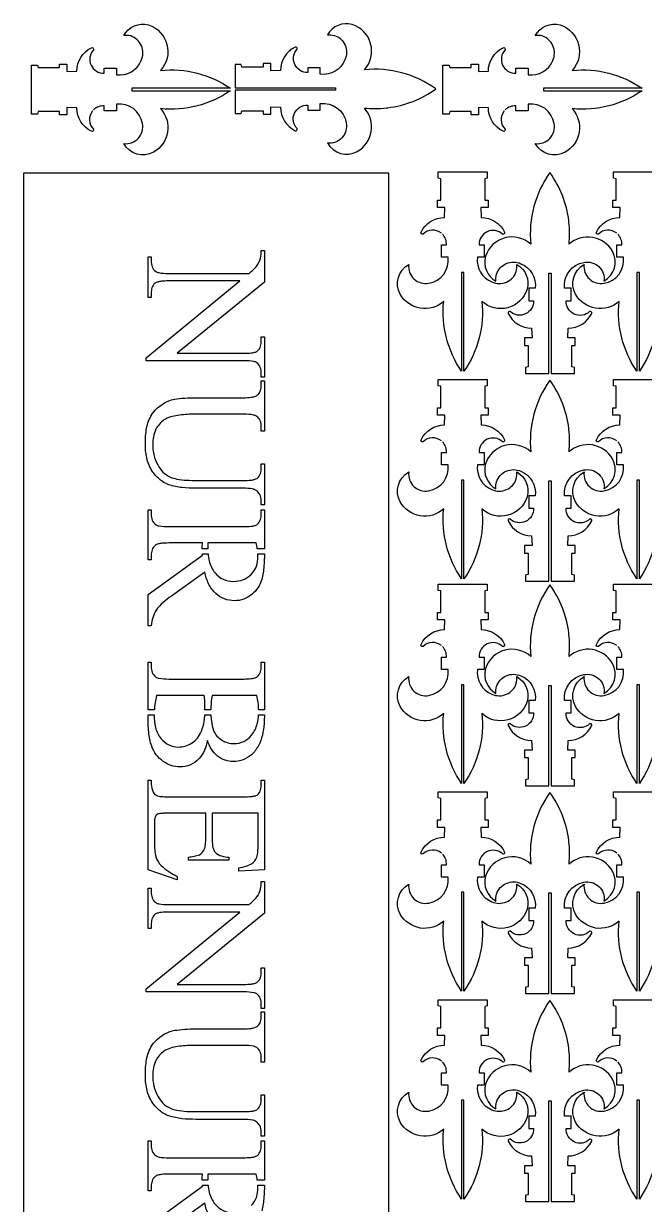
# Model space of a CAD drawing. Header units: millimetres. Extents: x -2342 to -1352, y 819 to 2802.
# Drawn here: x -2342 to -1832, y 1832 to 2802 of the extents above; entities that cross this region are included whole.
import ezdxf

# ---------------------------------------------------------------- set-up
doc = ezdxf.new("R2010")
doc.units = ezdxf.units.MM
doc.layers.add('Image_1', color=70, linetype='Continuous')

msp = doc.modelspace()

# ---------------------------------------------------------------- linework, layer by layer
at = {"layer": 'Image_1'}
for points in [[(-2285.69, 2729.95, 0.382105), (-2285, 2714.92, -0.693962), (-2286.58, 2713.23, -0.285657), (-2298.72, 2732.46), (-2306.75, 2732.8), (-2306.75, 2726.75), (-2312.87, 2726.75), (-2312.87, 2729.56), (-2330.48, 2729.56), (-2330.95, 2727.4), (-2336, 2727.4), (-2336, 2767.64), (-2330.95, 2767.64), (-2330.48, 2765.48), (-2312.87, 2765.48), (-2312.87, 2768.29), (-2306.75, 2768.29), (-2306.75, 2762.24), (-2298.72, 2762.58, -0.285476), (-2286.58, 2781.81, -0.693962), (-2285, 2780.12, 0.668348), (-2276.15, 2760.96), (-2276.15, 2764.95), (-2265.96, 2764.95), (-2265.96, 2759.6, 0.342044), (-2245.75, 2771.41, 0.442806), (-2254.41, 2791.47, 0.070962), (-2260.14, 2791.92, -0.342025), (-2239.71, 2800.5, -0.543378), (-2229.8, 2763.22, -0.177955), (-2172.39, 2748.5), (-2253.51, 2748.5), (-2253.51, 2746.49), (-2172.46, 2746.49, -0.17769), (-2229.8, 2731.82, -0.476881), (-2235.61, 2696.13, -0.411255), (-2260.14, 2703.13, 0.514022), (-2244.7, 2719.67, 0.402273), (-2265.96, 2735.45), (-2265.96, 2730.1), (-2276.15, 2730.1), (-2276.15, 2734.08, 0.217338), (-2284.93, 2730.8)], [(-1947.59, 2729.95, 0.382105), (-1946.91, 2714.92, -0.693962), (-1948.48, 2713.23, -0.285657), (-1960.63, 2732.46), (-1968.66, 2732.8), (-1968.66, 2726.75), (-1974.77, 2726.75), (-1974.77, 2729.56), (-1992.38, 2729.56), (-1992.86, 2727.4), (-1997.9, 2727.4), (-1997.9, 2767.64), (-1992.86, 2767.64), (-1992.38, 2765.48), (-1974.77, 2765.48), (-1974.77, 2768.29), (-1968.66, 2768.29), (-1968.66, 2762.24), (-1960.63, 2762.58, -0.285476), (-1948.48, 2781.81, -0.693962), (-1946.91, 2780.12, 0.668348), (-1938.06, 2760.96), (-1938.06, 2764.95), (-1927.86, 2764.95), (-1927.86, 2759.6, 0.342044), (-1907.66, 2771.41, 0.442806), (-1916.32, 2791.47, 0.070962), (-1922.04, 2791.92, -0.342025), (-1901.61, 2800.5, -0.543378), (-1891.71, 2763.22, -0.177955), (-1834.3, 2748.5), (-1915.42, 2748.5), (-1915.42, 2746.49), (-1834.36, 2746.49, -0.17769), (-1891.71, 2731.82, -0.476881), (-1897.51, 2696.13, -0.411255), (-1922.04, 2703.13, 0.514022), (-1906.61, 2719.67, 0.402273), (-1927.86, 2735.45), (-1927.86, 2730.1), (-1938.06, 2730.1), (-1938.06, 2734.08, 0.217338), (-1946.83, 2730.8)], [(-1999.17, 2629.52, 0.382105), (-2014.21, 2628.83, -0.693962), (-2015.9, 2630.41, -0.285657), (-1996.66, 2642.56), (-1996.32, 2650.59), (-2002.37, 2650.59), (-2002.37, 2656.7), (-1999.56, 2656.7), (-1999.56, 2674.31), (-2001.72, 2674.79), (-2001.72, 2679.83), (-1961.48, 2679.83), (-1961.48, 2674.79), (-1963.64, 2674.31), (-1963.64, 2656.7), (-1960.83, 2656.7), (-1960.83, 2650.59), (-1966.89, 2650.59), (-1966.55, 2642.56, -0.285476), (-1947.31, 2630.41, -0.693962), (-1949, 2628.83, 0.668348), (-1968.16, 2619.99), (-1964.18, 2619.99), (-1964.18, 2609.79), (-1969.53, 2609.79, 0.342044), (-1957.71, 2589.59, 0.442806), (-1937.66, 2598.24, 0.070962), (-1937.21, 2603.97, -0.342025), (-1928.63, 2583.54, -0.543378), (-1965.9, 2573.64, -0.177955), (-1980.62, 2516.23), (-1980.62, 2597.35), (-1982.63, 2597.35), (-1982.63, 2516.29, -0.17769), (-1997.3, 2573.64, -0.476881), (-2033, 2579.44, -0.411255), (-2026, 2603.97, 0.514022), (-2009.45, 2588.54, 0.402273), (-1993.68, 2609.79), (-1999.03, 2609.79), (-1999.03, 2619.99), (-1995.05, 2619.99, 0.217338), (-1998.33, 2628.76)], [(-1855.14, 2629.52, 0.382105), (-1870.18, 2628.83, -0.693962), (-1871.86, 2630.41, -0.285657), (-1852.63, 2642.56), (-1852.29, 2650.59), (-1858.34, 2650.59), (-1858.34, 2656.7), (-1855.53, 2656.7), (-1855.53, 2674.31), (-1857.69, 2674.79), (-1857.69, 2679.83), (-1817.45, 2679.83)], [(-1821.87, 2573.64, -0.177955), (-1836.59, 2516.23), (-1836.59, 2597.35), (-1838.6, 2597.35), (-1838.6, 2516.29, -0.17769), (-1853.27, 2573.64, -0.476881), (-1888.97, 2579.44, -0.411255), (-1881.97, 2603.97, 0.514022), (-1865.42, 2588.54, 0.402273), (-1849.65, 2609.79), (-1855, 2609.79), (-1855, 2619.99), (-1851.01, 2619.99, 0.217338), (-1854.3, 2628.76)], [(-1999.17, 2459.14, 0.382105), (-2014.21, 2458.45, -0.693962), (-2015.9, 2460.02, -0.285657), (-1996.66, 2472.17), (-1996.32, 2480.2), (-2002.37, 2480.2), (-2002.37, 2486.32), (-1999.56, 2486.32), (-1999.56, 2503.92), (-2001.72, 2504.4), (-2001.72, 2509.45), (-1961.48, 2509.45), (-1961.48, 2504.4), (-1963.64, 2503.92), (-1963.64, 2486.32), (-1960.83, 2486.32), (-1960.83, 2480.2), (-1966.89, 2480.2), (-1966.55, 2472.17, -0.285476), (-1947.31, 2460.02, -0.693962), (-1949, 2458.45, 0.668348), (-1968.16, 2449.6), (-1964.18, 2449.6), (-1964.18, 2439.41), (-1969.53, 2439.41, 0.342044), (-1957.71, 2419.2, 0.442806), (-1937.66, 2427.86, 0.070962), (-1937.21, 2433.59, -0.342025), (-1928.63, 2413.16, -0.543378), (-1965.9, 2403.25, -0.177955), (-1980.62, 2345.84), (-1980.62, 2426.96), (-1982.63, 2426.96), (-1982.63, 2345.91, -0.17769), (-1997.3, 2403.25, -0.476881), (-2033, 2409.06, -0.411255), (-2026, 2433.59, 0.514022), (-2009.45, 2418.15, 0.402273), (-1993.68, 2439.41), (-1999.03, 2439.41), (-1999.03, 2449.6), (-1995.05, 2449.6, 0.217338), (-1998.33, 2458.38)], [(-1855.14, 2459.14, 0.382105), (-1870.18, 2458.45, -0.693962), (-1871.86, 2460.02, -0.285657), (-1852.63, 2472.17), (-1852.29, 2480.2), (-1858.34, 2480.2), (-1858.34, 2486.32), (-1855.53, 2486.32), (-1855.53, 2503.92), (-1857.69, 2504.4), (-1857.69, 2509.45), (-1817.45, 2509.45)], [(-1821.87, 2403.25, -0.177955), (-1836.59, 2345.84), (-1836.59, 2426.96), (-1838.6, 2426.96), (-1838.6, 2345.91, -0.17769), (-1853.27, 2403.25, -0.476881), (-1888.97, 2409.06, -0.411255), (-1881.97, 2433.59, 0.514022), (-1865.42, 2418.15, 0.402273), (-1849.65, 2439.41), (-1855, 2439.41), (-1855, 2449.6), (-1851.01, 2449.6, 0.217338), (-1854.3, 2458.38)], [(-1999.17, 2291.17, 0.382105), (-2014.21, 2290.48, -0.693962), (-2015.9, 2292.05, -0.285657), (-1996.66, 2304.2), (-1996.32, 2312.23), (-2002.37, 2312.23), (-2002.37, 2318.35), (-1999.56, 2318.35), (-1999.56, 2335.95), (-2001.72, 2336.43), (-2001.72, 2341.47), (-1961.48, 2341.47), (-1961.48, 2336.43), (-1963.64, 2335.95), (-1963.64, 2318.35), (-1960.83, 2318.35), (-1960.83, 2312.23), (-1966.89, 2312.23), (-1966.55, 2304.2, -0.285476), (-1947.31, 2292.05, -0.693962), (-1949, 2290.48, 0.668348), (-1968.16, 2281.63), (-1964.18, 2281.63), (-1964.18, 2271.43), (-1969.53, 2271.43, 0.342044), (-1957.71, 2251.23, 0.442806), (-1937.66, 2259.89, 0.070962), (-1937.21, 2265.62, -0.342025), (-1928.63, 2245.19, -0.543378), (-1965.9, 2235.28, -0.177955), (-1980.62, 2177.87), (-1980.62, 2258.99), (-1982.63, 2258.99), (-1982.63, 2177.94, -0.17769), (-1997.3, 2235.28, -0.476881), (-2033, 2241.08, -0.411255), (-2026, 2265.62, 0.514022), (-2009.45, 2250.18, 0.402273), (-1993.68, 2271.43), (-1999.03, 2271.43), (-1999.03, 2281.63), (-1995.05, 2281.63, 0.217338), (-1998.33, 2290.41)], [(-1855.14, 2291.17, 0.382105), (-1870.18, 2290.48, -0.693962), (-1871.86, 2292.05, -0.285657), (-1852.63, 2304.2), (-1852.29, 2312.23), (-1858.34, 2312.23), (-1858.34, 2318.35), (-1855.53, 2318.35), (-1855.53, 2335.95), (-1857.69, 2336.43), (-1857.69, 2341.47), (-1817.45, 2341.47)], [(-1821.87, 2235.28, -0.177955), (-1836.59, 2177.87), (-1836.59, 2258.99), (-1838.6, 2258.99), (-1838.6, 2177.94, -0.17769), (-1853.27, 2235.28, -0.476881), (-1888.97, 2241.08, -0.411255), (-1881.97, 2265.62, 0.514022), (-1865.42, 2250.18, 0.402273), (-1849.65, 2271.43), (-1855, 2271.43), (-1855, 2281.63), (-1851.01, 2281.63, 0.217338), (-1854.3, 2290.41)], [(-1999.17, 2120.78, 0.382105), (-2014.21, 2120.09, -0.693962), (-2015.9, 2121.67, -0.285657), (-1996.66, 2133.82), (-1996.32, 2141.84), (-2002.37, 2141.84), (-2002.37, 2147.96), (-1999.56, 2147.96), (-1999.56, 2165.57), (-2001.72, 2166.05), (-2001.72, 2171.09), (-1961.48, 2171.09), (-1961.48, 2166.05), (-1963.64, 2165.57), (-1963.64, 2147.96), (-1960.83, 2147.96), (-1960.83, 2141.84), (-1966.89, 2141.84), (-1966.55, 2133.82, -0.285476), (-1947.31, 2121.67, -0.693962), (-1949, 2120.09, 0.668348), (-1968.16, 2111.25), (-1964.18, 2111.25), (-1964.18, 2101.05), (-1969.53, 2101.05, 0.342044), (-1957.71, 2080.85, 0.442806), (-1937.66, 2089.5, 0.070962), (-1937.21, 2095.23, -0.342025), (-1928.63, 2074.8, -0.543378), (-1965.9, 2064.9, -0.177955), (-1980.62, 2007.49), (-1980.62, 2088.61), (-1982.63, 2088.61), (-1982.63, 2007.55, -0.17769), (-1997.3, 2064.9, -0.476881), (-2033, 2070.7, -0.411255), (-2026, 2095.23, 0.514022), (-2009.45, 2079.8, 0.402273), (-1993.68, 2101.05), (-1999.03, 2101.05), (-1999.03, 2111.25), (-1995.05, 2111.25, 0.217338), (-1998.33, 2120.02)], [(-1855.14, 2120.78, 0.382105), (-1870.18, 2120.09, -0.693962), (-1871.86, 2121.67, -0.285657), (-1852.63, 2133.82), (-1852.29, 2141.84), (-1858.34, 2141.84), (-1858.34, 2147.96), (-1855.53, 2147.96), (-1855.53, 2165.57), (-1857.69, 2166.05), (-1857.69, 2171.09), (-1817.45, 2171.09)], [(-1821.87, 2064.9, -0.177955), (-1836.59, 2007.49), (-1836.59, 2088.61), (-1838.6, 2088.61), (-1838.6, 2007.55, -0.17769), (-1853.27, 2064.9, -0.476881), (-1888.97, 2070.7, -0.411255), (-1881.97, 2095.23, 0.514022), (-1865.42, 2079.8, 0.402273), (-1849.65, 2101.05), (-1855, 2101.05), (-1855, 2111.25), (-1851.01, 2111.25, 0.217338), (-1854.3, 2120.02)], [(-1999.17, 1950.07, 0.382105), (-2014.21, 1949.38, -0.693962), (-2015.9, 1950.96, -0.285657), (-1996.66, 1963.11), (-1996.32, 1971.14), (-2002.37, 1971.14), (-2002.37, 1977.25), (-1999.56, 1977.25), (-1999.56, 1994.86), (-2001.72, 1995.34), (-2001.72, 2000.38), (-1961.48, 2000.38), (-1961.48, 1995.34), (-1963.64, 1994.86), (-1963.64, 1977.25), (-1960.83, 1977.25), (-1960.83, 1971.14), (-1966.89, 1971.14), (-1966.55, 1963.11, -0.285476), (-1947.31, 1950.96, -0.693962), (-1949, 1949.38, 0.668348), (-1968.16, 1940.54), (-1964.18, 1940.54), (-1964.18, 1930.34), (-1969.53, 1930.34, 0.342044), (-1957.71, 1910.14, 0.442806), (-1937.66, 1918.8, 0.070962), (-1937.21, 1924.52, -0.342025), (-1928.63, 1904.09, -0.543378), (-1965.9, 1894.19, -0.177955), (-1980.62, 1836.78), (-1980.62, 1917.9), (-1982.63, 1917.9), (-1982.63, 1836.84, -0.17769), (-1997.3, 1894.19, -0.476881), (-2033, 1899.99, -0.411255), (-2026, 1924.52, 0.514022), (-2009.45, 1909.09, 0.402273), (-1993.68, 1930.34), (-1999.03, 1930.34), (-1999.03, 1940.54), (-1995.05, 1940.54, 0.217338), (-1998.33, 1949.31)], [(-1855.14, 1950.07, 0.382105), (-1870.18, 1949.38, -0.693962), (-1871.86, 1950.96, -0.285657), (-1852.63, 1963.11), (-1852.29, 1971.14), (-1858.34, 1971.14), (-1858.34, 1977.25), (-1855.53, 1977.25), (-1855.53, 1994.86), (-1857.69, 1995.34), (-1857.69, 2000.38), (-1817.45, 2000.38)], [(-1821.87, 1894.19, -0.177955), (-1836.59, 1836.78), (-1836.59, 1917.9), (-1838.6, 1917.9), (-1838.6, 1836.84, -0.17769), (-1853.27, 1894.19, -0.476881), (-1888.97, 1899.99, -0.411255), (-1881.97, 1924.52, 0.514022), (-1865.42, 1909.09, 0.402273), (-1849.65, 1930.34), (-1855, 1930.34), (-1855, 1940.54), (-1851.01, 1940.54, 0.217338), (-1854.3, 1949.31)], [(-2240.11, 1814.92), (-2195.43, 1847.26, -0.001669), (-2195.47, 1848.34), (-2190.85, 1848.34, 0.032355), (-2189.89, 1842.52, 0.117543), (-2185.14, 1832.75, 0.231487), (-2170.06, 1825.77, 0.089319)], [(-2155.54, 1831.41, 0.113429), (-2151.19, 1838.22, 0.086616), (-2149.9, 1846.21, 0.00828), (-2150.01, 1848.34), (-2144.55, 1848.34, -0.017096), (-2144.94, 1838.38, -0.052935), (-2146.8, 1827.25, -0.149861)], [(-2190.4, 1823.86, -0.056535), (-2193.6, 1833.45), (-2221.01, 1813.72, 0.024194)]]:
    msp.add_lwpolyline(points, format="xyb", dxfattribs=at)
for points in [[(-2043.28, 2732.53, 0.125752), (-2003.67, 2748.02, 0.183089), (-2062.47, 2763.72, 0.543378), (-2072.38, 2801, 0.342025), (-2092.81, 2792.42, -0.070962), (-2087.08, 2791.97, -0.442806), (-2078.42, 2771.91, -0.342044), (-2098.63, 2760.1), (-2098.63, 2765.45), (-2108.82, 2765.45), (-2108.82, 2761.46, -0.668348), (-2117.67, 2780.63, 0.693962), (-2119.25, 2782.31, 0.285476), (-2131.39, 2763.08), (-2139.42, 2762.74), (-2139.42, 2768.79), (-2145.54, 2768.79), (-2145.54, 2765.98), (-2163.15, 2765.98), (-2163.62, 2768.14), (-2168.67, 2768.14), (-2168.67, 2749.01), (-2086.18, 2749.01), (-2086.18, 2746.99), (-2168.67, 2746.99), (-2168.67, 2727.9), (-2163.62, 2727.9), (-2163.15, 2730.06), (-2145.54, 2730.06), (-2145.54, 2727.25), (-2139.42, 2727.25), (-2139.42, 2733.3), (-2131.39, 2732.96, 0.285657), (-2119.25, 2713.73, 0.693962), (-2117.67, 2715.42, -0.690194), (-2108.82, 2734.58), (-2108.82, 2730.6), (-2098.63, 2730.6), (-2098.63, 2735.95, -0.402273), (-2077.37, 2720.17, -0.514022), (-2092.81, 2703.63, 0.411255), (-2068.28, 2696.63, 0.476881), (-2062.47, 2732.32, 0.053172), (-2044.25, 2732.41)], [(-1894.53, 2639.72, 0.125752), (-1910.02, 2679.33, 0.183089), (-1925.72, 2620.53, 0.543378), (-1963, 2610.62, 0.342025), (-1954.42, 2590.19, -0.070962), (-1953.97, 2595.92, -0.442806), (-1933.91, 2604.58, -0.342044), (-1922.1, 2584.37), (-1927.45, 2584.37), (-1927.45, 2574.18), (-1923.46, 2574.18, -0.668348), (-1942.63, 2565.33, 0.693962), (-1944.31, 2563.75, 0.285476), (-1925.08, 2551.61), (-1924.74, 2543.58), (-1930.79, 2543.58), (-1930.79, 2537.46), (-1927.98, 2537.46), (-1927.98, 2519.85), (-1930.14, 2519.38), (-1930.14, 2514.33), (-1911.01, 2514.33), (-1911.01, 2596.82), (-1908.99, 2596.82), (-1908.99, 2514.33), (-1889.9, 2514.33), (-1889.9, 2519.38), (-1892.06, 2519.85), (-1892.06, 2537.46), (-1889.25, 2537.46), (-1889.25, 2543.58), (-1895.3, 2543.58), (-1894.96, 2551.61, 0.285657), (-1875.73, 2563.75, 0.693962), (-1877.42, 2565.33, -0.690194), (-1896.58, 2574.18), (-1892.6, 2574.18), (-1892.6, 2584.37), (-1897.95, 2584.37, -0.402273), (-1882.17, 2605.63, -0.514022), (-1865.63, 2590.19, 0.411255), (-1858.63, 2614.72, 0.476881), (-1894.32, 2620.53, 0.053172), (-1894.41, 2638.75)], [(-2144.55, 2615.4), (-2144.55, 2589.47), (-2216.22, 2531.05), (-2161.11, 2531.05, 0.027798), (-2155.48, 2531.32, 0.035044), (-2152.69, 2531.82, 0.112096), (-2150.12, 2533.02, 0.139863), (-2147.75, 2536.83, 0.07437), (-2147.16, 2541.27), (-2147.16, 2544.58), (-2144.55, 2544.58), (-2144.55, 2511.32), (-2147.16, 2511.32), (-2147.16, 2514.7, 0.088077), (-2147.91, 2519.46, 0.157176), (-2150.82, 2523.3, 0.089712), (-2153.28, 2524.23, 0.049502), (-2161.11, 2524.85), (-2241.66, 2524.85), (-2241.66, 2527.38), (-2164.7, 2590.38), (-2223.55, 2590.38, 0.026807), (-2229.16, 2590.12, 0.033634), (-2231.96, 2589.64, 0.109561), (-2234.54, 2588.48, 0.135554), (-2236.9, 2584.67, 0.075342), (-2237.5, 2580.24), (-2237.5, 2576.85), (-2240.11, 2576.85), (-2240.11, 2610.12), (-2237.5, 2610.12), (-2237.5, 2606.8, 0.086913), (-2236.76, 2602.01, 0.158352), (-2233.83, 2598.14, 0.089712), (-2231.38, 2597.2, 0.049502), (-2223.55, 2596.59), (-2157.09, 2596.59, 0.013149), (-2153.73, 2599.6, 0.043274), (-2150.68, 2602.93, 0.074613), (-2147.79, 2609.2, 0.066153), (-2147.16, 2615.4)], [(-2147.16, 2440.35), (-2144.55, 2440.35), (-2144.55, 2406.53), (-2147.16, 2406.53), (-2147.16, 2410.12, 0.273218), (-2151.88, 2418.79, 0.089353), (-2154.31, 2419.69, 0.047621), (-2162.03, 2420.27), (-2200.78, 2420.27, -0.026633), (-2212.07, 2420.82, -0.058414), (-2223.12, 2423.16, -0.091646), (-2230.83, 2427.67, -0.066809), (-2236.72, 2434.36, -0.0953), (-2241.21, 2445.3, -0.053521), (-2242.36, 2457.05, -0.046993), (-2241.32, 2469.31, -0.099205), (-2236.94, 2480.8, -0.162121), (-2222.35, 2492.29, -0.047891), (-2216.56, 2493.6, -0.03292), (-2198.81, 2494.54), (-2161.46, 2494.54, 0.036206), (-2155.5, 2494.92, 0.041889), (-2152.56, 2495.59, 0.101042), (-2149.9, 2497.01, 0.143867), (-2147.69, 2500.63, 0.071418), (-2147.16, 2504.83), (-2147.16, 2508.43), (-2144.55, 2508.43), (-2144.55, 2467.13), (-2147.16, 2467.13), (-2147.16, 2470.8, 0.092592), (-2147.94, 2475.5, 0.155023), (-2150.89, 2479.25, 0.086342), (-2153.4, 2480.29, 0.056487), (-2161.46, 2481.01), (-2203.11, 2481.01, 0.033402), (-2215.86, 2480.03, 0.038085), (-2221.67, 2478.76, 0.071409), (-2227.07, 2476.29, 0.127262), (-2233.69, 2468.61, 0.070914), (-2235.73, 2462.56, 0.047797), (-2236.3, 2456.21, 0.128454), (-2232.21, 2439.44, 0.069604), (-2227.86, 2433.51, 0.09814), (-2221.78, 2429.36, 0.051524), (-2216.52, 2427.83, 0.031507), (-2208.36, 2426.85, 0.015828), (-2200.15, 2426.61), (-2161.46, 2426.61, 0.027417), (-2155.73, 2426.88, 0.034298), (-2152.89, 2427.38, 0.109351), (-2150.26, 2428.58, 0.132196), (-2147.81, 2432.33, 0.08164), (-2147.16, 2436.76)], [(-1894.53, 2469.33, 0.125752), (-1910.02, 2508.95, 0.183089), (-1925.72, 2450.14, 0.543378), (-1963, 2440.24, 0.342025), (-1954.42, 2419.81, -0.070962), (-1953.97, 2425.53, -0.442806), (-1933.91, 2434.19, -0.342044), (-1922.1, 2413.99), (-1927.45, 2413.99), (-1927.45, 2403.79), (-1923.46, 2403.79, -0.668348), (-1942.63, 2394.95, 0.693962), (-1944.31, 2393.37, 0.285476), (-1925.08, 2381.22), (-1924.74, 2373.19), (-1930.79, 2373.19), (-1930.79, 2367.08), (-1927.98, 2367.08), (-1927.98, 2349.47), (-1930.14, 2348.99), (-1930.14, 2343.95), (-1911.01, 2343.95), (-1911.01, 2426.43), (-1908.99, 2426.43), (-1908.99, 2343.95), (-1889.9, 2343.95), (-1889.9, 2348.99), (-1892.06, 2349.47), (-1892.06, 2367.08), (-1889.25, 2367.08), (-1889.25, 2373.19), (-1895.3, 2373.19), (-1894.96, 2381.22, 0.285657), (-1875.73, 2393.37, 0.693962), (-1877.42, 2394.95, -0.690194), (-1896.58, 2403.79), (-1892.6, 2403.79), (-1892.6, 2413.99), (-1897.95, 2413.99, -0.402273), (-1882.17, 2435.24, -0.514022), (-1865.63, 2419.81, 0.411255), (-1858.63, 2444.34, 0.476881), (-1894.32, 2450.14, 0.053172), (-1894.41, 2468.36)], [(-2195.56, 2370.38, -0.001197), (-2195.57, 2371.15), (-2195.57, 2373.12, 0.002181), (-2195.43, 2375.31), (-2223.19, 2375.31, 0.027104), (-2228.92, 2375.04, 0.034293), (-2231.77, 2374.55, 0.112847), (-2234.4, 2373.34, 0.134251), (-2236.84, 2369.66, 0.082919), (-2237.5, 2365.3), (-2237.5, 2361.57), (-2240.11, 2361.57), (-2240.11, 2402.51), (-2237.5, 2402.51), (-2237.5, 2398.92, 0.096169), (-2236.66, 2394.07, 0.15481), (-2233.55, 2390.25, 0.08995), (-2231.07, 2389.35, 0.046316), (-2223.19, 2388.77), (-2161.46, 2388.77, 0.027104), (-2155.73, 2389.04, 0.034293), (-2152.88, 2389.53, 0.112847), (-2150.26, 2390.74, 0.132196), (-2147.81, 2394.49, 0.08164), (-2147.16, 2398.92), (-2147.16, 2402.51), (-2144.55, 2402.51), (-2144.55, 2370.38), (-2150.41, 2370.38, 0.019389), (-2151.24, 2375.31), (-2190.99, 2375.31, -0.017458), (-2191.06, 2372.98), (-2191.06, 2371.36, 0.005393), (-2191.06, 2370.38)], [(-2190.85, 2366.38, 0.032355), (-2189.89, 2360.56, 0.117543), (-2185.14, 2350.79, 0.231487), (-2170.06, 2343.81, 0.089319), (-2162.22, 2345.12, 0.110774), (-2155.54, 2349.45, 0.113429), (-2151.19, 2356.26, 0.086616), (-2149.9, 2364.25, 0.00828), (-2150.01, 2366.38), (-2144.55, 2366.38, -0.017096), (-2144.94, 2356.42, -0.052935), (-2146.8, 2345.29, -0.149861), (-2154.98, 2333.03, -0.18475), (-2169.14, 2327.95, -0.190471), (-2184.44, 2333.73, -0.101085), (-2190.4, 2341.9, -0.056535), (-2193.6, 2351.49), (-2221.01, 2331.76, 0.024194), (-2227.76, 2326.46, 0.066751), (-2233.55, 2320.13, 0.070992), (-2236.25, 2314.01, 0.043724), (-2237.5, 2307.45), (-2240.11, 2307.45), (-2240.11, 2332.96), (-2195.43, 2365.3, -0.001669), (-2195.47, 2366.38)], [(-1894.53, 2301.36, 0.125752), (-1910.02, 2340.98, 0.183089), (-1925.72, 2282.17, 0.543378), (-1963, 2272.27, 0.342025), (-1954.42, 2251.84, -0.070962), (-1953.97, 2257.56, -0.442806), (-1933.91, 2266.22, -0.342044), (-1922.1, 2246.02), (-1927.45, 2246.02), (-1927.45, 2235.82), (-1923.46, 2235.82, -0.668348), (-1942.63, 2226.97, 0.693962), (-1944.31, 2225.4, 0.285476), (-1925.08, 2213.25), (-1924.74, 2205.22), (-1930.79, 2205.22), (-1930.79, 2199.11), (-1927.98, 2199.11), (-1927.98, 2181.5), (-1930.14, 2181.02), (-1930.14, 2175.98), (-1911.01, 2175.98), (-1911.01, 2258.46), (-1908.99, 2258.46), (-1908.99, 2175.98), (-1889.9, 2175.98), (-1889.9, 2181.02), (-1892.06, 2181.5), (-1892.06, 2199.11), (-1889.25, 2199.11), (-1889.25, 2205.22), (-1895.3, 2205.22), (-1894.96, 2213.25, 0.285657), (-1875.73, 2225.4, 0.693962), (-1877.42, 2226.97, -0.690194), (-1896.58, 2235.82), (-1892.6, 2235.82), (-1892.6, 2246.02), (-1897.95, 2246.02, -0.402273), (-1882.17, 2267.27, -0.514022), (-1865.63, 2251.84, 0.411255), (-1858.63, 2276.37, 0.476881), (-1894.32, 2282.17, 0.053172), (-1894.41, 2300.39)], [(-2149.27, 2238.38, 0.061932), (-2150.82, 2250.14), (-2187.54, 2250.14, 0.025175), (-2188.31, 2244.22, 0.012168), (-2188.52, 2238.38), (-2193.38, 2238.38, 0.009882), (-2193.53, 2245.14, 0.032171), (-2194.02, 2250.14), (-2233.2, 2250.14, 0.041923), (-2234.96, 2238.38), (-2240.11, 2238.38), (-2240.11, 2277.48), (-2237.5, 2277.48), (-2237.5, 2273.89, 0.093271), (-2236.7, 2269.1, 0.153275), (-2233.69, 2265.29, 0.084067), (-2231.18, 2264.33, 0.051819), (-2223.19, 2263.67), (-2161.46, 2263.67, 0.028792), (-2155.73, 2263.96, 0.035697), (-2152.88, 2264.48, 0.108267), (-2150.26, 2265.71, 0.132196), (-2147.81, 2269.46, 0.08164), (-2147.16, 2273.89), (-2147.16, 2277.48), (-2144.55, 2277.48), (-2144.55, 2238.38)], [(-2149.35, 2234.38), (-2144.56, 2234.38, -0.015567), (-2144.88, 2226.87, -0.038966), (-2146.24, 2217.65, -0.063227), (-2149.47, 2208.87, -0.093942), (-2155.26, 2201.52, -0.186742), (-2170.06, 2195.95, -0.169394), (-2182.96, 2200.32, -0.08913), (-2188.13, 2206.13, -0.061403), (-2191.34, 2213.21, -0.046946), (-2193.74, 2205.33, -0.088893), (-2198.11, 2198.34, -0.214894), (-2213.96, 2191.51, -0.154748), (-2227.63, 2196.02, -0.153441), (-2237.15, 2208.42, -0.06275), (-2239.58, 2220.28, -0.024131), (-2240.11, 2232.38), (-2240.11, 2234.38), (-2235.1, 2234.38, 0.001325), (-2235.1, 2234, 0.061928), (-2233.95, 2223.78, 0.11504), (-2229.4, 2214.55, 0.104253), (-2223.04, 2209.58, 0.113134), (-2215.16, 2207.86, 0.136085), (-2204.45, 2210.89, 0.093438), (-2199.61, 2215.17, 0.064856), (-2196.34, 2220.75, 0.062593), (-2194.01, 2229.06, 0.024279), (-2193.47, 2234.38), (-2188.49, 2234.38, 0.019329), (-2188.13, 2229.01, 0.069167), (-2186.34, 2221.39, 0.16056), (-2179.5, 2213.43, 0.138478), (-2169.5, 2210.68, 0.227924), (-2155.19, 2217.51, 0.116387), (-2150.46, 2226.96, 0.044353)], [(-2149.76, 2153.46), (-2187.54, 2153.46), (-2187.54, 2132.46, 0.039489), (-2187.14, 2126.8, 0.044103), (-2186.46, 2124.03, 0.096518), (-2185.07, 2121.53, 0.139572), (-2179.75, 2118.4, 0.058716), (-2173.65, 2117.44), (-2173.65, 2114.84), (-2206.92, 2114.84), (-2206.92, 2117.44, 0.012342), (-2202.39, 2118.18, 0.054986), (-2197.97, 2119.42, 0.164957), (-2194.09, 2123.58, 0.078741), (-2192.93, 2127.94, 0.031108), (-2192.68, 2132.46), (-2192.68, 2153.46), (-2224.18, 2153.46, 0.010602), (-2228.07, 2153.38, 0.059336), (-2231.93, 2152.89, 0.16256), (-2234.12, 2150.92, 0.089958), (-2234.77, 2148.28, 0.025238), (-2234.89, 2145.56), (-2234.89, 2129.35, 0.018103), (-2234.7, 2123.43, 0.052247), (-2233.76, 2117.59, 0.119607), (-2229.32, 2110.54, 0.050282), (-2223.06, 2105.59, 0.024863), (-2216.15, 2101.59), (-2216.15, 2098.77), (-2240.11, 2107.02), (-2240.11, 2180.66), (-2237.5, 2180.66), (-2237.5, 2177.27, 0.125312), (-2235.88, 2170.86, 0.204137), (-2232.5, 2167.83, 0.062391), (-2227.91, 2167.11, 0.015227), (-2223.26, 2166.99), (-2161.18, 2166.99, 0.024687), (-2155.47, 2167.23, 0.031601), (-2152.62, 2167.68, 0.110898), (-2149.98, 2168.82, 0.144087), (-2147.69, 2172.75, 0.066554), (-2147.16, 2177.27), (-2147.16, 2180.66), (-2144.55, 2180.66), (-2144.55, 2107.02), (-2165.48, 2105.96), (-2165.48, 2108.71, 0.021149), (-2160.17, 2109.96, 0.067714), (-2155.12, 2112.02, 0.157596), (-2150.82, 2117.3, 0.06346), (-2149.93, 2122.23, 0.019169), (-2149.76, 2127.24)], [(-1894.53, 2130.98, 0.125752), (-1910.02, 2170.59, 0.183089), (-1925.72, 2111.79, 0.543378), (-1963, 2101.88, 0.342025), (-1954.42, 2081.45, -0.070962), (-1953.97, 2087.18, -0.442806), (-1933.91, 2095.84, -0.342044), (-1922.1, 2075.63), (-1927.45, 2075.63), (-1927.45, 2065.43), (-1923.46, 2065.43, -0.668348), (-1942.63, 2056.59, 0.693962), (-1944.31, 2055.01, 0.285476), (-1925.08, 2042.87), (-1924.74, 2034.84), (-1930.79, 2034.84), (-1930.79, 2028.72), (-1927.98, 2028.72), (-1927.98, 2011.11), (-1930.14, 2010.64), (-1930.14, 2005.59), (-1911.01, 2005.59), (-1911.01, 2088.08), (-1908.99, 2088.08), (-1908.99, 2005.59), (-1889.9, 2005.59), (-1889.9, 2010.64), (-1892.06, 2011.11), (-1892.06, 2028.72), (-1889.25, 2028.72), (-1889.25, 2034.84), (-1895.3, 2034.84), (-1894.96, 2042.87, 0.285657), (-1875.73, 2055.01, 0.693962), (-1877.42, 2056.59, -0.690194), (-1896.58, 2065.43), (-1892.6, 2065.43), (-1892.6, 2075.63), (-1897.95, 2075.63, -0.402273), (-1882.17, 2096.89, -0.514022), (-1865.63, 2081.45, 0.411255), (-1858.63, 2105.98, 0.476881), (-1894.32, 2111.79, 0.053172), (-1894.41, 2130.01)], [(-2144.55, 2097.36), (-2144.55, 2071.43), (-2216.22, 2013.01), (-2161.11, 2013.01, 0.027798), (-2155.48, 2013.28, 0.035044), (-2152.69, 2013.78, 0.112096), (-2150.12, 2014.98, 0.139863), (-2147.75, 2018.79, 0.07437), (-2147.16, 2023.23), (-2147.16, 2026.54), (-2144.55, 2026.54), (-2144.55, 1993.28), (-2147.16, 1993.28), (-2147.16, 1996.66, 0.088077), (-2147.91, 2001.42, 0.157176), (-2150.82, 2005.26, 0.089712), (-2153.28, 2006.19, 0.049502), (-2161.11, 2006.81), (-2241.66, 2006.81), (-2241.66, 2009.34), (-2164.7, 2072.34), (-2223.55, 2072.34, 0.026807), (-2229.16, 2072.08, 0.033634), (-2231.96, 2071.6, 0.109561), (-2234.54, 2070.44, 0.135554), (-2236.9, 2066.63, 0.075342), (-2237.5, 2062.2), (-2237.5, 2058.81), (-2240.11, 2058.81), (-2240.11, 2092.08), (-2237.5, 2092.08), (-2237.5, 2088.76, 0.086913), (-2236.76, 2083.97, 0.158352), (-2233.83, 2080.1, 0.089712), (-2231.38, 2079.16, 0.049502), (-2223.55, 2078.55), (-2157.09, 2078.55, 0.013149), (-2153.73, 2081.56, 0.043274), (-2150.68, 2084.89, 0.074613), (-2147.79, 2091.16, 0.066153), (-2147.16, 2097.36)], [(-1894.53, 1960.27, 0.125752), (-1910.02, 1999.88, 0.183089), (-1925.72, 1941.08, 0.543378), (-1963, 1931.17, 0.342025), (-1954.42, 1910.74, -0.070962), (-1953.97, 1916.47, -0.442806), (-1933.91, 1925.13, -0.342044), (-1922.1, 1904.92), (-1927.45, 1904.92), (-1927.45, 1894.73), (-1923.46, 1894.73, -0.668348), (-1942.63, 1885.88, 0.693962), (-1944.31, 1884.31, 0.285476), (-1925.08, 1872.16), (-1924.74, 1864.13), (-1930.79, 1864.13), (-1930.79, 1858.01), (-1927.98, 1858.01), (-1927.98, 1840.41), (-1930.14, 1839.93), (-1930.14, 1834.88), (-1911.01, 1834.88), (-1911.01, 1917.37), (-1908.99, 1917.37), (-1908.99, 1834.88), (-1889.9, 1834.88), (-1889.9, 1839.93), (-1892.06, 1840.41), (-1892.06, 1858.01), (-1889.25, 1858.01), (-1889.25, 1864.13), (-1895.3, 1864.13), (-1894.96, 1872.16, 0.285657), (-1875.73, 1884.31, 0.693962), (-1877.42, 1885.88, -0.690194), (-1896.58, 1894.73), (-1892.6, 1894.73), (-1892.6, 1904.92), (-1897.95, 1904.92, -0.402273), (-1882.17, 1926.18, -0.514022), (-1865.63, 1910.74, 0.411255), (-1858.63, 1935.27, 0.476881), (-1894.32, 1941.08, 0.053172), (-1894.41, 1959.3)], [(-2147.16, 1922.31), (-2144.55, 1922.31), (-2144.55, 1888.49), (-2147.16, 1888.49), (-2147.16, 1892.08, 0.273218), (-2151.88, 1900.75, 0.089353), (-2154.31, 1901.65, 0.047621), (-2162.03, 1902.23), (-2200.78, 1902.23, -0.026633), (-2212.07, 1902.77, -0.058414), (-2223.12, 1905.12, -0.091646), (-2230.83, 1909.63, -0.066809), (-2236.72, 1916.32, -0.0953), (-2241.21, 1927.25, -0.053521), (-2242.36, 1939.01, -0.046993), (-2241.32, 1951.27, -0.099205), (-2236.94, 1962.76, -0.162121), (-2222.35, 1974.25, -0.047891), (-2216.56, 1975.56, -0.03292), (-2198.81, 1976.5), (-2161.46, 1976.5, 0.036206), (-2155.5, 1976.88, 0.041889), (-2152.56, 1977.55, 0.101042), (-2149.9, 1978.97, 0.143867), (-2147.69, 1982.59, 0.071418), (-2147.16, 1986.79), (-2147.16, 1990.39), (-2144.55, 1990.39), (-2144.55, 1949.09), (-2147.16, 1949.09), (-2147.16, 1952.76, 0.092592), (-2147.94, 1957.46, 0.155023), (-2150.89, 1961.21, 0.086342), (-2153.4, 1962.25, 0.056487), (-2161.46, 1962.97), (-2203.11, 1962.97, 0.033402), (-2215.86, 1961.99, 0.038085), (-2221.67, 1960.72, 0.071409), (-2227.07, 1958.25, 0.127262), (-2233.69, 1950.57, 0.070914), (-2235.73, 1944.52, 0.047797), (-2236.3, 1938.17, 0.128454), (-2232.21, 1921.4, 0.069604), (-2227.86, 1915.47, 0.09814), (-2221.78, 1911.32, 0.051524), (-2216.52, 1909.79, 0.031507), (-2208.36, 1908.81, 0.015828), (-2200.15, 1908.57), (-2161.46, 1908.57, 0.027417), (-2155.73, 1908.84, 0.034298), (-2152.89, 1909.34, 0.109351), (-2150.26, 1910.54, 0.132196), (-2147.81, 1914.29, 0.08164), (-2147.16, 1918.72)], [(-2195.56, 1852.34, -0.001197), (-2195.57, 1853.11), (-2195.57, 1855.08, 0.002181), (-2195.43, 1857.27), (-2223.19, 1857.27, 0.027104), (-2228.92, 1857, 0.034293), (-2231.77, 1856.51, 0.112847), (-2234.4, 1855.3, 0.134251), (-2236.84, 1851.62, 0.082919), (-2237.5, 1847.26), (-2237.5, 1843.53), (-2240.11, 1843.53), (-2240.11, 1884.47), (-2237.5, 1884.47), (-2237.5, 1880.88, 0.096169), (-2236.66, 1876.03, 0.15481), (-2233.55, 1872.21, 0.08995), (-2231.07, 1871.31, 0.046316), (-2223.19, 1870.73), (-2161.46, 1870.73, 0.027104), (-2155.73, 1871, 0.034293), (-2152.88, 1871.49, 0.112847), (-2150.26, 1872.7, 0.132196), (-2147.81, 1876.45, 0.08164), (-2147.16, 1880.88), (-2147.16, 1884.47), (-2144.55, 1884.47), (-2144.55, 1852.34), (-2150.41, 1852.34, 0.019389), (-2151.24, 1857.27), (-2190.99, 1857.27, -0.017458), (-2191.06, 1854.94), (-2191.06, 1853.32, 0.005393), (-2191.06, 1852.34)]]:
    msp.add_lwpolyline(points, format="xyb", close=True, dxfattribs=at)
msp.add_lwpolyline([(-2342.36, 818.88), (-2042.36, 818.88), (-2042.36, 2678.88), (-2342.36, 2678.88)], close=True, dxfattribs=at)

doc.saveas('drawing.dxf')
